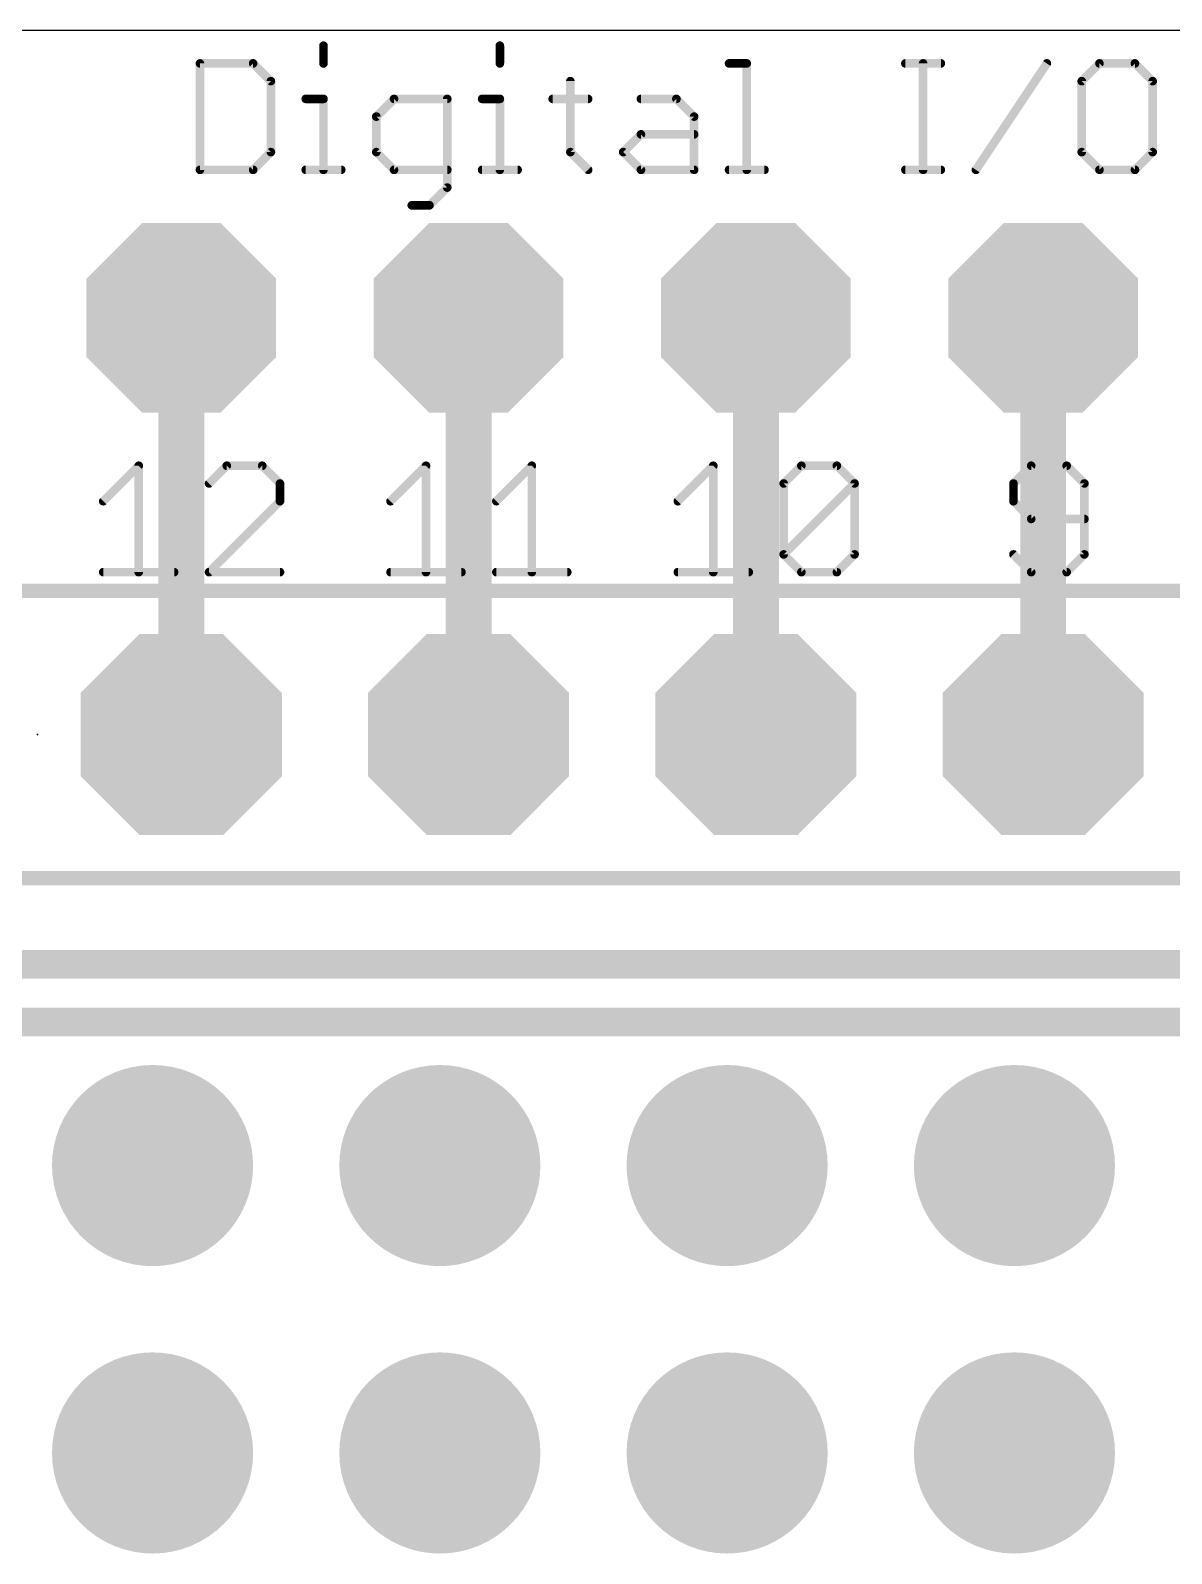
# Model space of a CAD drawing. Extents: x -6.7 to 68.6, y -6.2 to 53.6.
# Drawn here: x 30.16 to 40.25, y 39.88 to 53.34 of the extents above; entities that cross this region are included whole.
import ezdxf

# ---------------------------------------------------------------- set-up
doc = ezdxf.new("R2010")
doc.units = 0
for name, color, linetype in [('1', 12, 'CONTINUOUS'), ('17', 110, 'CONTINUOUS'), ('18', 110, 'CONTINUOUS'), ('20', 53, 'CONTINUOUS'), ('21', 40, 'CONTINUOUS'), ('23', 40, 'CONTINUOUS'), ('51', 253, 'CONTINUOUS')]:
    doc.layers.add(name, color=color, linetype=linetype)

# ---------------------------------------------------------------- blocks, each defined once
blk = doc.blocks.new('OCTAGONP')
at = {"const_width": 0.5}
blk.add_lwpolyline([(-0.25, -0.1036), (-0.25, 0.1036), (-0.1036, 0.25), (0.1036, 0.25), (0.25, 0.1036), (0.25, -0.1036), (0.1036, -0.25), (-0.1036, -0.25), (-0.25, -0.1036), (-0.25, 0.1036)], dxfattribs=at)
blk = doc.blocks.new('RECT')
blk.add_solid([(-0.5, -0.5), (0.5, -0.5), (-0.5, 0.5), (0.5, 0.5)])
blk = doc.blocks.new('ROUNDV')
at = {"const_width": 0.5}
blk.add_lwpolyline([(0, -0.25, 1), (0, 0.25, 1), (0, -0.25)], format="xyb", dxfattribs=at)

msp = doc.modelspace()

# ---------------------------------------------------------------- linework, layer by layer
at = {"layer": '1'}
for points, const_width in [([(31.496, 50.8), (31.496, 47.117)], 0.4064), ([(34.036, 50.8), (34.036, 47.117)], 0.4064), ([(36.576, 50.8), (36.576, 47.117)], 0.4064), ([(39.116, 50.8), (39.116, 47.117)], 0.4064), ([(60.452, 45.085), (17.111, 45.085)], 0.254), ([(62.738, 44.577), (17.399, 44.577)], 0.254)]:
    msp.add_lwpolyline(points, dxfattribs=dict(at, const_width=const_width))
at = {"layer": '1', "const_width": 0.2032}
for points in [[(31.5976, 50.8, 1), (31.3944, 50.8)], [(34.1376, 50.8, 1), (33.9344, 50.8)], [(36.6776, 50.8, 1), (36.4744, 50.8)], [(39.2176, 50.8, 1), (39.0144, 50.8)], [(31.3944, 47.117, 1), (31.5976, 47.117)], [(33.9344, 47.117, 1), (34.1376, 47.117)], [(36.4744, 47.117, 1), (36.6776, 47.117)], [(39.0144, 47.117, 1), (39.2176, 47.117)]]:
    msp.add_lwpolyline(points, format="xyb", dxfattribs=at)
at = {"layer": '20'}
msp.add_line((64.516, 53.34), (0, 53.34), dxfattribs=at)
at = {"layer": '21', "const_width": 0.0381}
for points in [[(32.7724, 53.2055, 1), (32.7343, 53.2055)], [(34.3316, 53.2055, 1), (34.2935, 53.2055)], [(31.6802, 53.0487, 1), (31.6421, 53.0487)], [(31.6611, 53.0678, 1), (31.6611, 53.0297)], [(32.1449, 53.0622, 1), (32.1179, 53.0352)], [(32.1314, 53.0297, 1), (32.1314, 53.0678)], [(32.7343, 53.0487, 1), (32.7724, 53.0487)], [(34.2935, 53.0487, 1), (34.3316, 53.0487)], [(36.3387, 53.0678, 1), (36.3387, 53.0297)], [(36.5145, 53.0487, 1), (36.4764, 53.0487)], [(36.4955, 53.0297, 1), (36.4955, 53.0678)], [(37.8979, 53.0678, 1), (37.8979, 53.0297)], [(38.0737, 53.0487, 1), (38.0356, 53.0487)], [(38.2114, 53.0297, 1), (38.2114, 53.0678)], [(39.1645, 53.0381, 1), (39.1328, 53.0593)], [(39.6138, 53.0678, 1), (39.6138, 53.0297)], [(39.6273, 53.0352, 1), (39.6004, 53.0622)], [(39.9409, 53.0622, 1), (39.9139, 53.0352)], [(39.9274, 53.0297, 1), (39.9274, 53.0678)], [(32.3072, 52.8919, 1), (32.2691, 52.8919)], [(32.2747, 52.8785, 1), (32.3016, 52.9054)], [(34.9553, 52.8919, 1), (34.9172, 52.8919)], [(39.4761, 52.8919, 1), (39.438, 52.8919)], [(39.4436, 52.9054, 1), (39.4706, 52.8785)], [(40.1032, 52.8919, 1), (40.0651, 52.8919)], [(40.0707, 52.8785, 1), (40.0976, 52.9054)], [(32.5966, 52.7542, 1), (32.5966, 52.7161)], [(32.7724, 52.7352, 1), (32.7343, 52.7352)], [(32.7534, 52.7161, 1), (32.7534, 52.7542)], [(33.3771, 52.7542, 1), (33.3771, 52.7161)], [(33.3905, 52.7217, 1), (33.3636, 52.7486)], [(33.8664, 52.7352, 1), (33.8283, 52.7352)], [(33.8474, 52.7161, 1), (33.8474, 52.7542)], [(34.1558, 52.7542, 1), (34.1558, 52.7161)], [(34.3316, 52.7352, 1), (34.2935, 52.7352)], [(34.3126, 52.7161, 1), (34.3126, 52.7542)], [(34.7795, 52.7542, 1), (34.7795, 52.7161)], [(35.093, 52.7161, 1), (35.093, 52.7542)], [(35.5599, 52.7542, 1), (35.5599, 52.7161)], [(35.8869, 52.7486, 1), (35.86, 52.7217)], [(35.8735, 52.7161, 1), (35.8735, 52.7542)], [(33.2393, 52.5784, 1), (33.2012, 52.5784)], [(33.2068, 52.5919, 1), (33.2338, 52.5649)], [(36.0493, 52.5784, 1), (36.0112, 52.5784)], [(36.0168, 52.5649, 1), (36.0437, 52.5919)], [(35.5599, 52.4407, 1), (35.5599, 52.4026)], [(35.5734, 52.4082, 1), (35.5465, 52.4351)], [(36.0302, 52.4026, 1), (36.0302, 52.4407)], [(32.2691, 52.2649, 1), (32.3072, 52.2649)], [(32.3016, 52.2514, 1), (32.2747, 52.2783)], [(33.2338, 52.2783, 1), (33.2068, 52.2514)], [(33.2012, 52.2649, 1), (33.2393, 52.2649)], [(34.9497, 52.2783, 1), (34.9228, 52.2514)], [(34.9172, 52.2649, 1), (34.9553, 52.2649)], [(35.4166, 52.2783, 1), (35.3897, 52.2514)], [(35.3897, 52.2783, 1), (35.4166, 52.2514)], [(39.4706, 52.2783, 1), (39.4436, 52.2514)], [(39.438, 52.2649, 1), (39.4761, 52.2649)], [(40.0651, 52.2649, 1), (40.1032, 52.2649)], [(40.0976, 52.2514, 1), (40.0707, 52.2783)], [(31.6611, 52.1272, 1), (31.6611, 52.0891)], [(31.6421, 52.1081, 1), (31.6802, 52.1081)], [(32.1179, 52.1216, 1), (32.1449, 52.0946)], [(32.1314, 52.0891, 1), (32.1314, 52.1272)], [(32.5966, 52.1272, 1), (32.5966, 52.0891)], [(32.7343, 52.1081, 1), (32.7724, 52.1081)], [(32.9102, 52.0891, 1), (32.9102, 52.1272)], [(33.3771, 52.1272, 1), (33.3771, 52.0891)], [(33.3636, 52.0946, 1), (33.3905, 52.1216)], [(33.8474, 52.0891, 1), (33.8474, 52.1272)], [(34.1558, 52.1272, 1), (34.1558, 52.0891)], [(34.2935, 52.1081, 1), (34.3316, 52.1081)], [(34.4693, 52.0891, 1), (34.4693, 52.1272)], [(35.0796, 52.0946, 1), (35.1065, 52.1216)], [(35.5599, 52.1272, 1), (35.5599, 52.0891)], [(35.5465, 52.0946, 1), (35.5734, 52.1216)], [(36.0112, 52.1081, 1), (36.0493, 52.1081)], [(36.0302, 52.0891, 1), (36.0302, 52.1272)], [(36.3387, 52.1272, 1), (36.3387, 52.0891)], [(36.4764, 52.1081, 1), (36.5145, 52.1081)], [(36.6522, 52.0891, 1), (36.6522, 52.1272)], [(37.8979, 52.1272, 1), (37.8979, 52.0891)], [(38.0356, 52.1081, 1), (38.0737, 52.1081)], [(38.2114, 52.0891, 1), (38.2114, 52.1272)], [(38.5057, 52.1187, 1), (38.5374, 52.0975)], [(39.6138, 52.1272, 1), (39.6138, 52.0891)], [(39.6004, 52.0946, 1), (39.6273, 52.1216)], [(39.9139, 52.1216, 1), (39.9409, 52.0946)], [(39.9274, 52.0891, 1), (39.9274, 52.1272)], [(33.8283, 51.9513, 1), (33.8664, 51.9513)], [(33.8608, 51.9379, 1), (33.8339, 51.9648)], [(33.5338, 51.8136, 1), (33.5338, 51.7755)], [(33.6906, 51.7755, 1), (33.6906, 51.8136)], [(33.6771, 51.808, 1), (33.7041, 51.7811)], [(31.1386, 49.4927, 1), (31.1005, 49.4927)], [(31.1331, 49.4792, 1), (31.1061, 49.5062)], [(31.8983, 49.5118, 1), (31.8983, 49.4737)], [(31.9118, 49.4792, 1), (31.8849, 49.5062)], [(32.2254, 49.5062, 1), (32.1984, 49.4792)], [(32.2119, 49.4737, 1), (32.2119, 49.5118)], [(33.6786, 49.4927, 1), (33.6405, 49.4927)], [(33.6731, 49.4792, 1), (33.6461, 49.5062)], [(34.6142, 49.4927, 1), (34.5761, 49.4927)], [(34.6086, 49.4792, 1), (34.5816, 49.5062)], [(36.2186, 49.4927, 1), (36.1805, 49.4927)], [(36.2131, 49.4792, 1), (36.1861, 49.5062)], [(36.9783, 49.5118, 1), (36.9783, 49.4737)], [(36.9918, 49.4792, 1), (36.9649, 49.5062)], [(37.3054, 49.5062, 1), (37.2784, 49.4792)], [(37.2919, 49.4737, 1), (37.2919, 49.5118)], [(39.0103, 49.5118, 1), (39.0103, 49.4737)], [(39.0238, 49.4792, 1), (38.9969, 49.5062)], [(39.3374, 49.5062, 1), (39.3104, 49.4792)], [(39.3239, 49.4737, 1), (39.3239, 49.5118)], [(31.7281, 49.3494, 1), (31.7551, 49.3225)], [(32.3877, 49.3359, 1), (32.3496, 49.3359)], [(32.3552, 49.3225, 1), (32.3821, 49.3494)], [(36.8406, 49.3359, 1), (36.8025, 49.3359)], [(36.8081, 49.3494, 1), (36.8351, 49.3225)], [(37.4677, 49.3359, 1), (37.4296, 49.3359)], [(37.4621, 49.3225, 1), (37.4352, 49.3494)], [(37.4352, 49.3225, 1), (37.4621, 49.3494)], [(38.8726, 49.3359, 1), (38.8345, 49.3359)], [(38.8401, 49.3494, 1), (38.8671, 49.3225)], [(39.4997, 49.3359, 1), (39.4616, 49.3359)], [(39.4672, 49.3225, 1), (39.4941, 49.3494)], [(30.7926, 49.1926, 1), (30.8195, 49.1657)], [(32.3496, 49.1792, 1), (32.3877, 49.1792)], [(32.3821, 49.1657, 1), (32.3552, 49.1926)], [(33.3326, 49.1926, 1), (33.3595, 49.1657)], [(34.2681, 49.1926, 1), (34.2951, 49.1657)], [(35.8726, 49.1926, 1), (35.8995, 49.1657)], [(38.8345, 49.1792, 1), (38.8726, 49.1792)], [(38.8671, 49.1926, 1), (38.8401, 49.1657)], [(39.0103, 49.0415, 1), (39.0103, 49.0034)], [(38.9969, 49.0089, 1), (39.0238, 49.0359)], [(39.4807, 49.0034, 1), (39.4807, 49.0415)], [(36.8351, 48.7223, 1), (36.8081, 48.6954)], [(36.8081, 48.7223, 1), (36.8351, 48.6954)], [(37.4621, 48.6954, 1), (37.4352, 48.7223)], [(38.8671, 48.7223, 1), (38.8401, 48.6954)], [(39.4941, 48.6954, 1), (39.4672, 48.7223)], [(36.8025, 48.7089, 1), (36.8406, 48.7089)], [(37.4296, 48.7089, 1), (37.4677, 48.7089)], [(39.4616, 48.7089, 1), (39.4997, 48.7089)], [(30.8061, 48.5712, 1), (30.8061, 48.5331)], [(31.1005, 48.5521, 1), (31.1386, 48.5521)], [(31.4331, 48.5331, 1), (31.4331, 48.5712)], [(31.7416, 48.5712, 1), (31.7416, 48.5331)], [(31.7281, 48.5656, 1), (31.7551, 48.5386)], [(32.3687, 48.5331, 1), (32.3687, 48.5712)], [(33.3461, 48.5712, 1), (33.3461, 48.5331)], [(33.6405, 48.5521, 1), (33.6786, 48.5521)], [(33.9731, 48.5331, 1), (33.9731, 48.5712)], [(34.2816, 48.5712, 1), (34.2816, 48.5331)], [(34.5761, 48.5521, 1), (34.6142, 48.5521)], [(34.9087, 48.5331, 1), (34.9087, 48.5712)], [(35.8861, 48.5712, 1), (35.8861, 48.5331)], [(36.1805, 48.5521, 1), (36.2186, 48.5521)], [(36.5131, 48.5331, 1), (36.5131, 48.5712)], [(36.9783, 48.5712, 1), (36.9783, 48.5331)], [(36.9649, 48.5386, 1), (36.9918, 48.5656)], [(37.2784, 48.5656, 1), (37.3054, 48.5386)], [(37.2919, 48.5331, 1), (37.2919, 48.5712)], [(39.0103, 48.5712, 1), (39.0103, 48.5331)], [(38.9969, 48.5386, 1), (39.0238, 48.5656)], [(39.3104, 48.5656, 1), (39.3374, 48.5386)], [(39.3239, 48.5331, 1), (39.3239, 48.5712)]]:
    msp.add_lwpolyline(points, format="xyb", dxfattribs=at)
at = {"layer": '21'}
for points, const_width in [([(32.7534, 53.2055), (32.7534, 53.0487)], 0.0762), ([(34.3126, 53.2055), (34.3126, 53.0487)], 0.0762), ([(31.6611, 53.0487), (31.6611, 52.1081)], 0.0762), ([(32.1314, 53.0487), (31.6611, 53.0487)], 0.0762), ([(32.2882, 52.8919), (32.1314, 53.0487)], 0.0762), ([(36.3387, 53.0487), (36.4955, 53.0487)], 0.0762), ([(36.4955, 53.0487), (36.4955, 52.1081)], 0.0762), ([(37.8979, 53.0487), (38.2114, 53.0487)], 0.0762), ([(38.0547, 52.1081), (38.0547, 53.0487)], 0.0762), ([(38.5216, 52.1081), (39.1486, 53.0487)], 0.0762), ([(39.6138, 53.0487), (39.4571, 52.8919)], 0.0762), ([(39.9274, 53.0487), (39.6138, 53.0487)], 0.0762), ([(40.0842, 52.8919), (39.9274, 53.0487)], 0.0762), ([(32.2882, 52.2649), (32.2882, 52.8919)], 0.0762), ([(34.9363, 52.8919), (34.9363, 52.2649)], 0.0762), ([(39.4571, 52.8919), (39.4571, 52.2649)], 0.0762), ([(40.0842, 52.2649), (40.0842, 52.8919)], 0.0762), ([(32.5966, 52.7352), (32.7534, 52.7352)], 0.0762), ([(32.7534, 52.7352), (32.7534, 52.1081)], 0.0762), ([(33.3771, 52.7352), (33.2203, 52.5784)], 0.0762), ([(33.8474, 52.7352), (33.3771, 52.7352)], 0.0762), ([(33.8474, 51.9513), (33.8474, 52.7352)], 0.0762), ([(34.1558, 52.7352), (34.3126, 52.7352)], 0.0762), ([(34.3126, 52.7352), (34.3126, 52.1081)], 0.0762), ([(34.7795, 52.7352), (35.093, 52.7352)], 0.0762), ([(35.5599, 52.7352), (35.8735, 52.7352)], 0.0762), ([(35.8735, 52.7352), (36.0302, 52.5784)], 0.0762), ([(33.2203, 52.5784), (33.2203, 52.2649)], 0.0762), ([(36.0302, 52.5784), (36.0302, 52.1081)], 0.0762), ([(35.4032, 52.2649), (35.5599, 52.4216)], 0.0762), ([(35.5599, 52.4216), (36.0302, 52.4216)], 0.0762), ([(32.1314, 52.1081), (32.2882, 52.2649)], 0.0762), ([(33.2203, 52.2649), (33.3771, 52.1081)], 0.0762), ([(34.9363, 52.2649), (35.093, 52.1081)], 0.0762), ([(35.5599, 52.1081), (35.4032, 52.2649)], 0.0762), ([(39.4571, 52.2649), (39.6138, 52.1081)], 0.0762), ([(39.9274, 52.1081), (40.0842, 52.2649)], 0.0762), ([(31.6611, 52.1081), (32.1314, 52.1081)], 0.0762), ([(32.5966, 52.1081), (32.9102, 52.1081)], 0.0762), ([(33.3771, 52.1081), (33.8474, 52.1081)], 0.0762), ([(34.1558, 52.1081), (34.4693, 52.1081)], 0.0762), ([(36.0302, 52.1081), (35.5599, 52.1081)], 0.0762), ([(36.3387, 52.1081), (36.6522, 52.1081)], 0.0762), ([(37.8979, 52.1081), (38.2114, 52.1081)], 0.0762), ([(39.6138, 52.1081), (39.9274, 52.1081)], 0.0762), ([(33.6906, 51.7946), (33.8474, 51.9513)], 0.0762), ([(33.5338, 51.7946), (33.6906, 51.7946)], 0.0762), ([(30.8061, 49.1792), (31.1196, 49.4927)], 0.0762), ([(31.1196, 49.4927), (31.1196, 48.5521)], 0.0762), ([(31.8983, 49.4927), (31.7416, 49.3359)], 0.0762), ([(32.2119, 49.4927), (31.8983, 49.4927)], 0.0762), ([(32.3687, 49.3359), (32.2119, 49.4927)], 0.0762), ([(33.3461, 49.1792), (33.6596, 49.4927)], 0.0762), ([(33.6596, 49.4927), (33.6596, 48.5521)], 0.0762), ([(34.2816, 49.1792), (34.5951, 49.4927)], 0.0762), ([(34.5951, 49.4927), (34.5951, 48.5521)], 0.0762), ([(35.8861, 49.1792), (36.1996, 49.4927)], 0.0762), ([(36.1996, 49.4927), (36.1996, 48.5521)], 0.0762), ([(36.8216, 49.3359), (36.9783, 49.4927)], 0.0762), ([(36.9783, 49.4927), (37.2919, 49.4927)], 0.0762), ([(37.2919, 49.4927), (37.4487, 49.3359)], 0.0762), ([(39.0103, 49.4927), (38.8536, 49.3359)], 0.0762), ([(39.3239, 49.4927), (39.0103, 49.4927)], 0.0762), ([(39.4807, 49.3359), (39.3239, 49.4927)], 0.0762), ([(32.3687, 49.1792), (32.3687, 49.3359)], 0.0762), ([(36.8216, 48.7089), (36.8216, 49.3359)], 0.0762), ([(36.8216, 48.7089), (37.4487, 49.3359)], 0.0762), ([(37.4487, 49.3359), (37.4487, 48.7089)], 0.0762), ([(38.8536, 49.3359), (38.8536, 49.1792)], 0.0762), ([(39.4807, 48.7089), (39.4807, 49.3359)], 0.0762), ([(31.7416, 48.5521), (32.3687, 49.1792)], 0.0762), ([(38.8536, 49.1792), (39.0103, 49.0224)], 0.0762), ([(39.0103, 49.0224), (39.4807, 49.0224)], 0.0762), ([(36.9783, 48.5521), (36.8216, 48.7089)], 0.0762), ([(37.4487, 48.7089), (37.2919, 48.5521)], 0.0762), ([(38.8536, 48.7089), (39.0103, 48.5521)], 0.0762), ([(39.3239, 48.5521), (39.4807, 48.7089)], 0.0762), ([(30.8061, 48.5521), (31.4331, 48.5521)], 0.0762), ([(32.3687, 48.5521), (31.7416, 48.5521)], 0.0762), ([(33.3461, 48.5521), (33.9731, 48.5521)], 0.0762), ([(34.2816, 48.5521), (34.9087, 48.5521)], 0.0762), ([(35.8861, 48.5521), (36.5131, 48.5521)], 0.0762), ([(37.2919, 48.5521), (36.9783, 48.5521)], 0.0762), ([(39.0103, 48.5521), (39.3239, 48.5521)], 0.0762), ([(17.526, 48.387), (42.926, 48.387)], 0.127), ([(42.926, 45.847), (17.526, 45.847)], 0.127)]:
    msp.add_lwpolyline(points, dxfattribs=dict(at, const_width=const_width))
at = {"layer": '23'}
msp.add_point((30.226, 47.117), dxfattribs=at)

# ---------------------------------------------------------------- block references
at = {"layer": '17', "xscale": 1.6764, "yscale": 1.6764}
for p in [(31.496, 50.8), (31.496, 50.8), (34.036, 50.8), (34.036, 50.8), (36.576, 50.8), (36.576, 50.8), (39.116, 50.8), (39.116, 50.8)]:
    msp.add_blockref('OCTAGONP', p, dxfattribs=at)
at = {"layer": '17', "xscale": 1.778, "yscale": 1.778, "rotation": 90}
for p in [(31.496, 47.117), (31.496, 47.117), (34.036, 47.117), (34.036, 47.117), (36.576, 47.117), (36.576, 47.117), (39.116, 47.117), (39.116, 47.117)]:
    msp.add_blockref('OCTAGONP', p, dxfattribs=at)
at = {"layer": '18', "xscale": 1.778, "yscale": 1.778}
for p in [(31.242, 43.307), (31.242, 43.307), (33.782, 43.307), (33.782, 43.307), (36.322, 43.307), (36.322, 43.307), (38.862, 43.307), (38.862, 43.307), (31.242, 40.767), (31.242, 40.767), (33.782, 40.767), (33.782, 40.767), (36.322, 40.767), (36.322, 40.767), (38.862, 40.767), (38.862, 40.767)]:
    msp.add_blockref('ROUNDV', p, dxfattribs=at)
at = {"layer": '51', "xscale": 0.508, "yscale": 0.508}
for p in [(31.496, 47.117), (34.036, 47.117), (36.576, 47.117), (39.116, 47.117)]:
    msp.add_blockref('RECT', p, dxfattribs=at)

doc.saveas('drawing.dxf')
